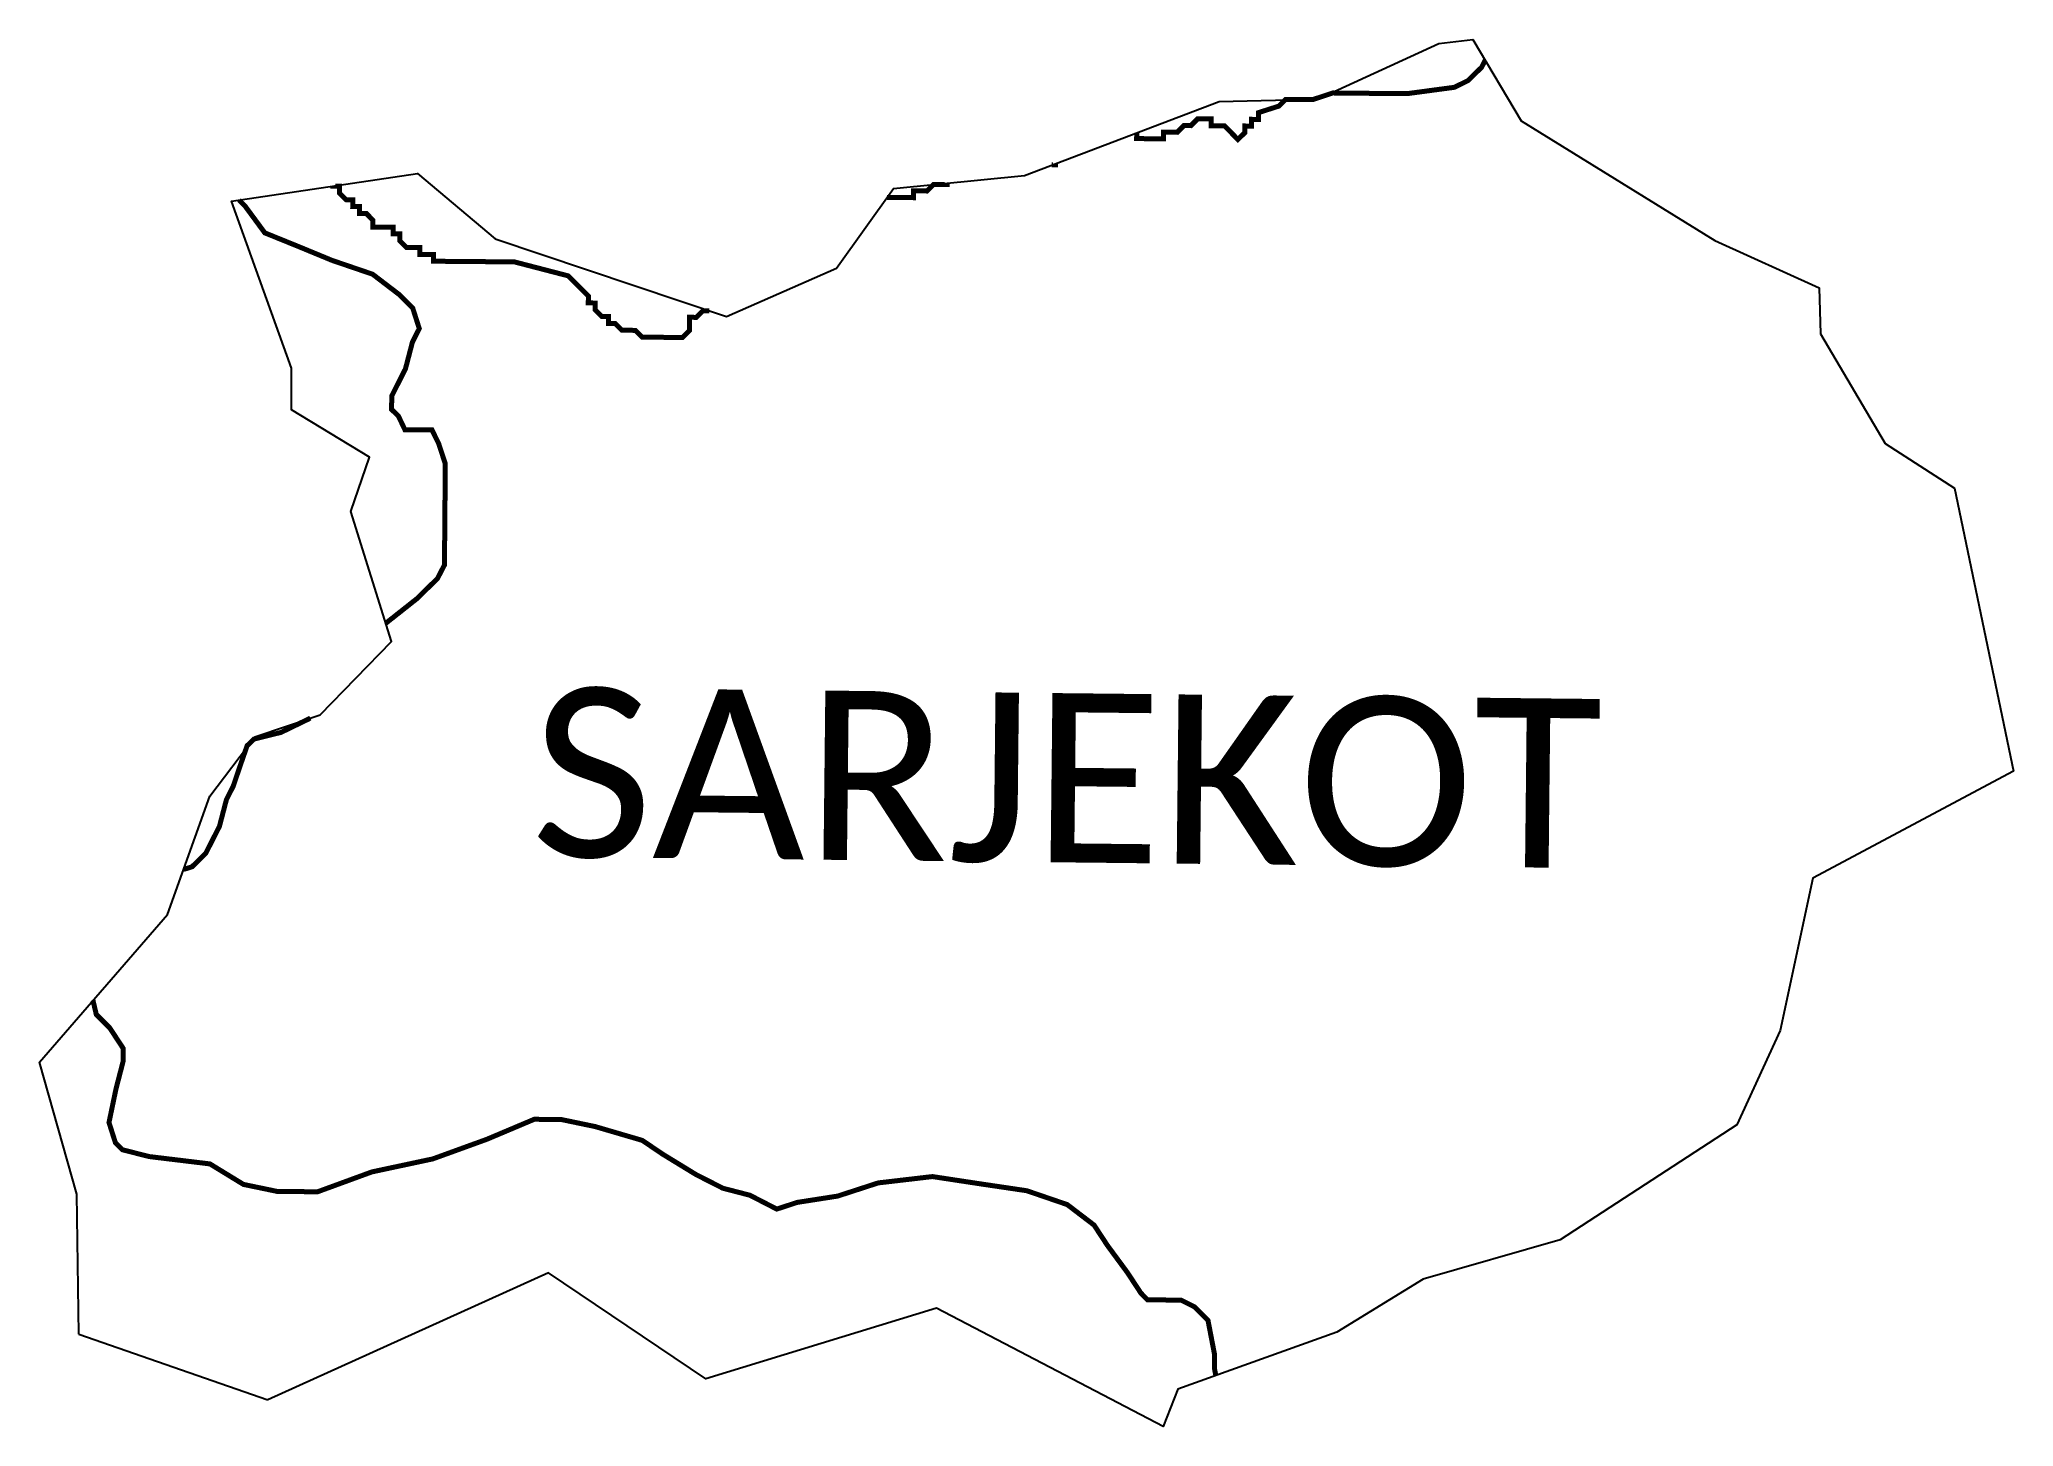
# Model space of a CAD drawing. Header units: metres. Extents: x 334982 to 336165, y 1778305 to 1779137.
import ezdxf

# ---------------------------------------------------------------- set-up
doc = ezdxf.new("R2010")
doc.units = ezdxf.units.M
for name, color, linetype in [('HAZARDS LINE', 1, 'Continuous'), ('village', 3, 'Continuous'), ('VILLAGE NAME', 250, 'Continuous')]:
    doc.layers.add(name, color=color, linetype=linetype)
doc.styles.get("Standard").update_dxf_attribs({"font": 'simplex.shx'})

msp = doc.modelspace()

# ---------------------------------------------------------------- linework, layer by layer
at = {"color": 3, "true_color": 0x00ff00, "flags": 128}
msp.add_lwpolyline([(335005.8, 1778360.1), (335119.1, 1778320.8)], dxfattribs=at)
at = {"layer": 'HAZARDS LINE', "lineweight": 18, "const_width": 3}
for points in [[(335848.8, 1779124.2), (335846.6, 1779119.9), (335838.4, 1779111.9), (335830.3, 1779107.9), (335802, 1779104.1), (335797.9, 1779104.1), (335793.9, 1779104.2), (335785.8, 1779104.2), (335769.6, 1779104.4), (335765.5, 1779104.4), (335761.5, 1779104.4), (335757.4, 1779104.5), (335745.3, 1779100.5), (335741.2, 1779100.5), (335737.2, 1779100.6), (335733.1, 1779100.6), (335729.1, 1779100.6), (335725, 1779096.6), (335712.8, 1779092.7), (335712.8, 1779088.6), (335708.7, 1779088.7), (335708.7, 1779084.6), (335704.6, 1779084.7), (335704.6, 1779080.6), (335700.5, 1779076.6), (335696.5, 1779080.7), (335692.5, 1779084.8), (335688.5, 1779084.8), (335684.4, 1779084.8), (335684.4, 1779088.9), (335680.4, 1779088.9), (335676.3, 1779088.9), (335672.3, 1779084.9), (335668.2, 1779085), (335664.1, 1779080.9), (335660.1, 1779081), (335656, 1779081), (335656, 1779077), (335652, 1779077), (335647.9, 1779077), (335643.9, 1779077.1), (335639.8, 1779077.1), (335639.9, 1779080.6)], [(335591.1, 1779062.1), (335591.1, 1779061.3), (335588.9, 1779061.3)], [(335526.3, 1779050.5), (335526.3, 1779049.7), (335522.2, 1779049.7), (335518.2, 1779049.7), (335514.1, 1779045.7), (335510, 1779045.8), (335506, 1779045.8), (335506, 1779041.7), (335501.9, 1779041.8), (335497.9, 1779041.8), (335493.8, 1779041.8), (335490.2, 1779041.9)], [(335101.8, 1779040.3), (335105.2, 1779036.9), (335117.2, 1779020.6), (335137.4, 1779012.4), (335157.5, 1779004.1), (335181.8, 1778995.8), (335197.9, 1778983.5), (335205.9, 1778975.4), (335209.8, 1778963.2), (335205.7, 1778955.1), (335201.5, 1778939), (335197.4, 1778930.9), (335193.3, 1778922.8), (335193.2, 1778914.7), (335197.3, 1778910.7), (335201.2, 1778902.5), (335217.4, 1778902.4), (335221.4, 1778894.3), (335225.4, 1778882.1), (335225.1, 1778845.7), (335224.9, 1778821.4), (335220.7, 1778813.3), (335208.5, 1778801.3), (335189.8, 1778786.5)], [(335383.6, 1778973.9), (335379.9, 1778973.9), (335375.8, 1778969.9), (335371.8, 1778970), (335371.8, 1778965.9), (335371.7, 1778961.9), (335367.6, 1778957.9), (335363.6, 1778957.9), (335359.6, 1778957.9), (335351.5, 1778958), (335347.4, 1778958), (335343.4, 1778958.1), (335339.3, 1778962.1), (335335.3, 1778962.2), (335331.3, 1778962.2), (335327.2, 1778966.3), (335323.2, 1778966.3), (335323.2, 1778970.4), (335319.2, 1778970.4), (335315.2, 1778974.5), (335315.2, 1778978.5), (335311.1, 1778978.6), (335311.2, 1778982.6), (335299.1, 1778994.8), (335266.8, 1779003.2), (335238.5, 1779003.4), (335234.4, 1779003.5), (335230.4, 1779003.5), (335226.3, 1779003.5), (335222.3, 1779003.6), (335218.3, 1779003.6), (335218.3, 1779007.7), (335214.2, 1779007.7), (335210.2, 1779007.7), (335210.2, 1779011.8), (335206.2, 1779011.8), (335202.1, 1779011.8), (335198.1, 1779015.9), (335198.1, 1779020), (335194.1, 1779020), (335194.1, 1779024), (335190.1, 1779024.1), (335186, 1779024.1), (335182, 1779024.1), (335182, 1779028.2), (335178, 1779032.3), (335174, 1779032.3), (335174, 1779036.4), (335169.9, 1779036.4), (335170, 1779040.4), (335165.9, 1779040.5), (335161.9, 1779044.5), (335162, 1779048.6), (335157.9, 1779048.6), (335157.9, 1779048.7)], [(335144.5, 1778729.6), (335143.2, 1778728.9), (335126.9, 1778721), (335110.7, 1778717), (335106.6, 1778713), (335102.4, 1778700.9), (335098.3, 1778688.8), (335094.2, 1778680.7), (335090, 1778664.6), (335081.8, 1778648.5), (335073.6, 1778640.4), (335068.5, 1778638.8)], [(335014.2, 1778560.3), (335016.2, 1778551.8), (335024.3, 1778543.7), (335032.3, 1778531.5), (335032.2, 1778523.4), (335028, 1778507.2), (335023.8, 1778487), (335027.7, 1778474.8), (335031.8, 1778470.7), (335047.9, 1778466.6), (335084.3, 1778462.2), (335104.4, 1778449.9), (335124.6, 1778445.7), (335132.7, 1778445.6), (335148.9, 1778445.5), (335181.4, 1778457.4), (335217.9, 1778465.2), (335250.4, 1778477), (335278.8, 1778489), (335282.9, 1778488.9), (335295, 1778488.8), (335315.2, 1778484.6), (335343.5, 1778476.3), (335355.6, 1778468.1), (335375.7, 1778455.8), (335391.8, 1778447.6), (335408, 1778443.4), (335424.1, 1778435.1), (335436.3, 1778439.1), (335460.6, 1778442.9), (335484.9, 1778450.8), (335517.4, 1778454.6), (335545.7, 1778450.3), (335574, 1778446.1), (335598.2, 1778437.8), (335614.3, 1778425.5), (335622.3, 1778413.3), (335634.3, 1778397), (335642.3, 1778384.8), (335646.3, 1778380.7), (335654.4, 1778380.6), (335666.5, 1778380.5), (335674.6, 1778376.4), (335682.6, 1778368.3), (335686.5, 1778348), (335686.4, 1778339.9), (335687.3, 1778335.1)]]:
    msp.add_lwpolyline(points, dxfattribs=at)
at = {"layer": 'village', "color": 3, "true_color": 0x00ff00}
for points in [[(335005.8, 1778360.1, 0), (335004.6, 1778444, 0), (334982.1, 1778523.2, 0), (335058.8, 1778611.8, 0), (335084.3, 1778682.8, 0), (335111.3, 1778718.3, 0), (335150.3, 1778731.6, 0), (335193.2, 1778775.5, 0), (335168.8, 1778853.5, 0), (335179.9, 1778886.1, 0), (335133.2, 1778914.4, 0), (335133.3, 1778939.4, 0), (335097.2, 1779039.7, 0), (335208.8, 1779056.3, 0), (335255.3, 1779017, 0), (335394, 1778970.4, 0), (335459.9, 1778999.4, 0), (335494, 1779047.3, 0), (335572.6, 1779055.1, 0), (335689.2, 1779099.3, 0), (335748.3, 1779100.7, 0), (335820.9, 1779134.2, 0), (335841.4, 1779136.6, 0), (335870.3, 1779087.8, 0), (335986.4, 1779016.1, 0), (336049, 1778987.6, 0), (336049.8, 1778960.1, 0), (336088.5, 1778894.3, 0), (336130, 1778867.4, 0), (336165.4, 1778697.8, 0)], [(336165.4, 1778697.8, 0), (336045.2, 1778633.6, 0), (336025.5, 1778542.3, 0), (335999.6, 1778485.6, 0), (335893.6, 1778416.6, 0), (335811.6, 1778393.1, 0), (335759.9, 1778361.3, 0), (335664.6, 1778327, 0), (335655.7, 1778304.7, 0), (335519.8, 1778375.7, 0), (335381.6, 1778333.2, 0), (335287.2, 1778396.9, 0), (335119.1, 1778320.8, 0)]]:
    msp.add_polyline3d(points, dxfattribs=at)

# ---------------------------------------------------------------- texts
at = {"layer": 'VILLAGE NAME', "insert": (335277.7, 1778748), "char_height": 101.468, "attachment_point": 1, "rotation": 359.3742}
msp.add_mtext_dynamic_manual_height_columns('{\\fCalibri|b0|i0|c0|p34;SARJEKOT}', width=1001.265, gutter_width=507.3, heights=[0], dxfattribs=at)

doc.saveas('drawing.dxf')
